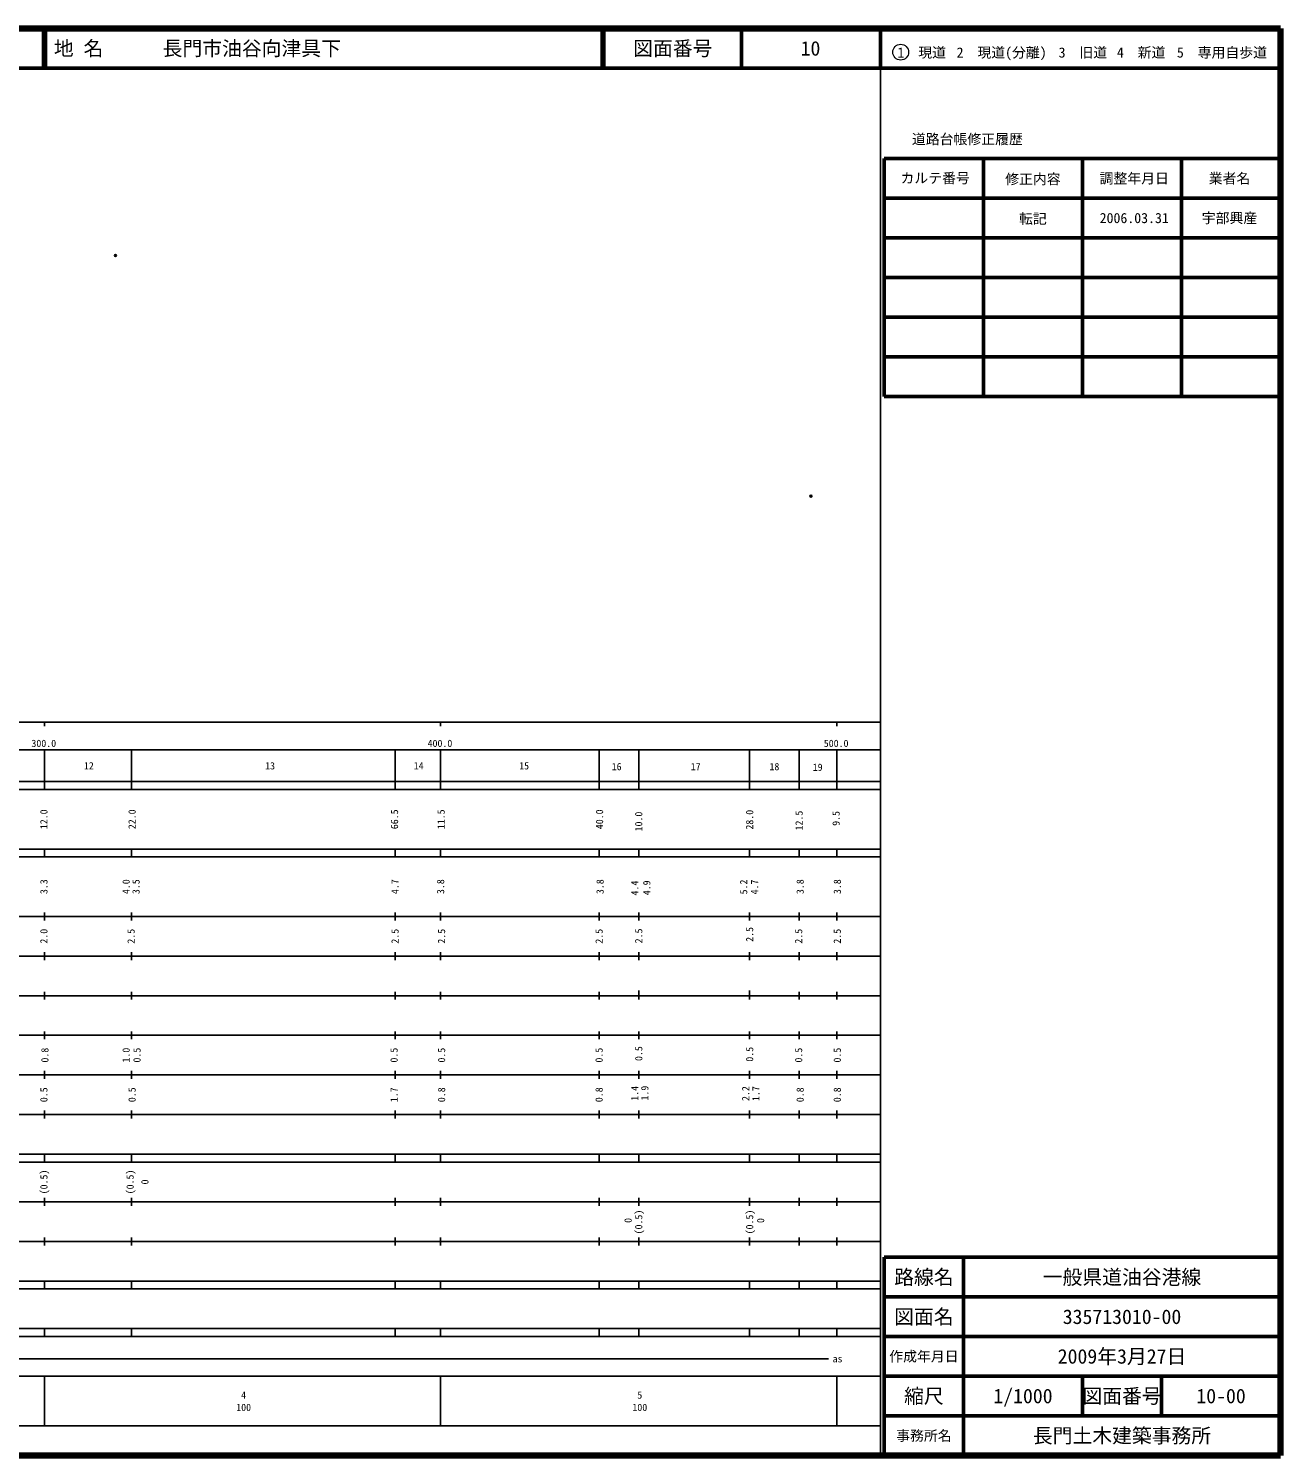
# Model space of a CAD drawing. Units: millimetres on the paper. Extents: x 40 to 680, y 20 to 380.
# Drawn here: x 364 to 680, y 20 to 380 of the extents above; entities that cross this region are included whole.
import ezdxf
from ezdxf.enums import TextEntityAlignment as Align

# ---------------------------------------------------------------- set-up
doc = ezdxf.new("R2010")
doc.units = ezdxf.units.MM
doc.header["$PDMODE"] = 32
doc.header["$PDSIZE"] = 0.5
doc.layers.add('M-OTRS', color=6, linetype='Continuous')
for name, color, linetype, lineweight in [('M-TTL', 2, 'Continuous', 140), ('M-TTL-BAND', 7, 'Continuous', 25), ('M-TTL-FRAM', 2, 'Continuous', 50), ('M-TTL-LINE', 7, 'Continuous', 50), ('M-TTL-TXT', 7, 'Continuous', 13)]:
    doc.layers.add(name, color=color, linetype=linetype, lineweight=lineweight)
doc.styles.add('ＭＳ ゴシック', font='')
doc.styles.get('ＭＳ ゴシック').set_extended_font_data('MS Gothic')

msp = doc.modelspace()

# ---------------------------------------------------------------- linework, layer by layer
at = {"layer": 'M-OTRS'}
for p in [(385.924, 322.74), (561.493, 262.049)]:
    msp.add_point(p, dxfattribs=at)
at = {"layer": 'M-TTL'}
for p, q in [((680, 380), (40, 380)), ((680, 20), (680, 380)), ((40, 20), (680, 20))]:
    msp.add_line(p, q, dxfattribs=at)
at = {"layer": 'M-TTL-BAND'}
for p, q in [((579, 20), (579, 370)), ((40, 205), (579, 205)), ((368, 205), (368, 204)), ((468, 205), (468, 204)), ((568, 205), (568, 204)), ((68, 198), (579, 198)), ((368, 198), (368, 188)), ((390, 198), (390, 188)), ((456.5, 198), (456.5, 188)), ((468, 198), (468, 188)), ((508, 198), (508, 188)), ((518, 198), (518, 190)), ((546, 198), (546, 190)), ((558.5, 198), (558.5, 188)), ((568, 198), (568, 188)), ((40, 190), (579, 190)), ((40, 188), (579, 188)), ((518, 190), (518, 188)), ((546, 190), (546, 188)), ((40, 173), (579, 173)), ((368, 173), (368, 171)), ((390, 173), (390, 171)), ((456.5, 173), (456.5, 171)), ((468, 173), (468, 171)), ((508, 173), (508, 171)), ((518, 173), (518, 171)), ((546, 173), (546, 171)), ((558.5, 173), (558.5, 171)), ((568, 171), (568, 173)), ((40, 171), (579, 171)), ((40, 156), (579, 156)), ((368, 157), (368, 155)), ((390, 157), (390, 155)), ((456.5, 157), (456.5, 155)), ((468, 157), (468, 155)), ((508, 157), (508, 155)), ((518, 157), (518, 156)), ((518, 156), (518, 155)), ((546, 157), (546, 156)), ((546, 156), (546, 155)), ((558.5, 157), (558.5, 155)), ((568, 155), (568, 157)), ((46, 146), (579, 146)), ((368, 147), (368, 145)), ((390, 147), (390, 145)), ((456.5, 147), (456.5, 145)), ((468, 147), (468, 145)), ((508, 147), (508, 145)), ((518, 147), (518, 146)), ((518, 146), (518, 145)), ((546, 147), (546, 146)), ((546, 146), (546, 145)), ((558.5, 147), (558.5, 145)), ((568, 145), (568, 147)), ((368, 137), (368, 135)), ((390, 137), (390, 135)), ((456.5, 137), (456.5, 135)), ((468, 137), (468, 135)), ((508, 137), (508, 135)), ((518, 137.293), (518, 136)), ((546, 137.293), (546, 136)), ((558.5, 137), (558.5, 135)), ((568, 135), (568, 137)), ((52, 136), (579, 136)), ((518, 136), (518, 135)), ((546, 136), (546, 135)), ((46, 126), (579, 126)), ((368, 127), (368, 125)), ((390, 127), (390, 125)), ((456.5, 127), (456.5, 125)), ((468, 127), (468, 125)), ((508, 127), (508, 125)), ((518, 127), (518, 126)), ((518, 126), (518, 125)), ((546, 127), (546, 126)), ((546, 126), (546, 125)), ((558.5, 127), (558.5, 125)), ((568, 125), (568, 127)), ((52, 116), (579, 116)), ((368, 117), (368, 115)), ((390, 117), (390, 115)), ((456.5, 117), (456.5, 115)), ((468, 117), (468, 115)), ((508, 117), (508, 115)), ((518, 117), (518, 116)), ((518, 116), (518, 115)), ((546, 117), (546, 116)), ((546, 116), (546, 115)), ((558.5, 117), (558.5, 115)), ((568, 115), (568, 117)), ((46, 106), (579, 106)), ((368, 107), (368, 105)), ((390, 107), (390, 105)), ((456.5, 107), (456.5, 105)), ((468, 107), (468, 105)), ((508, 107), (508, 105)), ((518, 107), (518, 106)), ((518, 106), (518, 105)), ((546, 107), (546, 106)), ((546, 106), (546, 105)), ((558.5, 107), (558.5, 105)), ((568, 105), (568, 107)), ((40, 96), (579, 96)), ((40, 94), (579, 94)), ((368, 96), (368, 94)), ((390, 96), (390, 94)), ((456.5, 96), (456.5, 94)), ((468, 96), (468, 94)), ((508, 96), (508, 94)), ((518, 96), (518, 94)), ((546, 96), (546, 94)), ((558.5, 96), (558.5, 94)), ((568, 94), (568, 96)), ((49, 84), (579, 84)), ((368, 85), (368, 83)), ((390, 85), (390, 83)), ((456.5, 85), (456.5, 83)), ((468, 85), (468, 83)), ((508, 85), (508, 83)), ((518, 85), (518, 84)), ((518, 84), (518, 83)), ((546, 85), (546, 84)), ((546, 84), (546, 83)), ((558.5, 85), (558.5, 83)), ((568, 83), (568, 85)), ((40, 74), (579, 74)), ((368, 75), (368, 73)), ((390, 75), (390, 73)), ((456.5, 75), (456.5, 73)), ((468, 75), (468, 73)), ((508, 75), (508, 73)), ((518, 75), (518, 74)), ((518, 74), (518, 73)), ((546, 75), (546, 74)), ((546, 74), (546, 73)), ((558.5, 75), (558.5, 73)), ((568, 73), (568, 75)), ((40, 64), (579, 64)), ((40, 62), (579, 62)), ((368, 64), (368, 62)), ((390, 64), (390, 62)), ((456.5, 64), (456.5, 62)), ((468, 64), (468, 62)), ((508, 64), (508, 62)), ((518, 64), (518, 62)), ((546, 64), (546, 62)), ((558.5, 64), (558.5, 62)), ((568, 62), (568, 64)), ((40, 52), (579, 52)), ((368, 52), (368, 50)), ((390, 52), (390, 50)), ((456.5, 52), (456.5, 50)), ((468, 52), (468, 50)), ((508, 52), (508, 50)), ((518, 52), (518, 50)), ((546, 52), (546, 50)), ((558.5, 52), (558.5, 50)), ((568, 50), (568, 52)), ((40, 50), (579, 50)), ((70.805, 44.406), (565.903, 44.406)), ((40, 40), (579, 40)), ((368, 40), (368, 27.5)), ((468, 40), (468, 27.5)), ((568, 40), (568, 27.5)), ((68, 27.5), (579, 27.5))]:
    msp.add_line(p, q, dxfattribs=at)
at = {"layer": 'M-TTL-FRAM'}
for p, q in [((580, 347.197), (580, 287.197)), ((580, 347.197), (680, 347.197)), ((580, 287.197), (680, 287.197)), ((680, 70), (580, 70)), ((580, 70), (580, 20))]:
    msp.add_line(p, q, dxfattribs=at)
at = {"layer": 'M-TTL-LINE'}
for p, q in [((367.75, 380), (367.75, 370)), ((368.25, 380), (368.25, 370)), ((508.747, 380), (508.747, 370)), ((509.247, 380), (509.247, 370)), ((543.997, 380), (543.997, 370)), ((579, 380), (579, 370)), ((40, 370), (680, 370)), ((605, 347.197), (605, 287.197)), ((630, 347.197), (630, 287.197)), ((655, 347.197), (655, 287.197)), ((580, 337.197), (680, 337.197)), ((580, 327.197), (680, 327.197)), ((580, 317.197), (680, 317.197)), ((580, 307.197), (680, 307.197)), ((580, 297.197), (680, 297.197)), ((600, 70), (600, 20)), ((680, 60), (580, 60)), ((680, 50), (580, 50)), ((680, 40), (580, 40)), ((630, 40), (630, 30)), ((650, 40), (650, 30)), ((680, 30), (580, 30))]:
    msp.add_line(p, q, dxfattribs=at)
at = {"layer": 'M-TTL-TXT'}
msp.add_circle((584.147, 374.034), 2, dxfattribs=at)

# ---------------------------------------------------------------- texts
at = {"layer": 'M-TTL-BAND', "style": 'ＭＳ ゴシック'}
for s, p in [('300.0', (367.844, 198.195)), ('400.0', (467.844, 198.195)), ('500.0', (567.844, 198.195))]:
    msp.add_text(s, height=1.833, dxfattribs=at).set_placement(p, align=Align.BOTTOM_CENTER)
for s, p in [('12', (379.216, 194)), ('13', (424.968, 194)), ('14', (462.469, 194)), ('15', (489.095, 194)), ('16', (512.442, 193.794)), ('17', (532.395, 193.794)), ('18', (552.267, 193.794)), ('19', (563.18, 193.631)), ('as', (568.201, 44.406)), ('4', (418.288, 35.238)), ('5', (518.288, 35.238)), ('100', (418.288, 32.131)), ('100', (518.288, 32.131))]:
    msp.add_text(s, height=1.833, dxfattribs=at).set_placement(p, align=Align.MIDDLE_CENTER)
for s, p in [('12.0', (367.86, 180.5)), ('22.0', (390.111, 180.5)), ('66.5', (456.363, 180.5)), ('11.5', (468.114, 180.5)), ('40.0', (508.115, 180.5)), ('10.0', (518, 179.94)), ('28.0', (546, 180.394)), ('12.5', (558.473, 180.184)), ('9.5', (567.806, 180.723)), ('3.3', (367.86, 163.5)), ('4.0', (388.611, 163.5)), ('3.5', (391.111, 163.5)), ('4.7', (456.488, 163.5)), ('3.8', (467.989, 163.5)), ('3.8', (508.24, 163.5)), ('4.4', (517.015, 163.15)), ('4.9', (520.045, 163.211)), ('5.2', (544.488, 163.42)), ('4.7', (547.25, 163.42)), ('3.8', (558.742, 163.5)), ('3.8', (568.117, 163.5)), ('2.0', (367.86, 151)), ('2.5', (389.861, 151)), ('2.5', (456.488, 151)), ('2.5', (468.239, 151)), ('2.5', (507.99, 151)), ('2.5', (518, 151.08)), ('2.5', (546, 151.453)), ('2.5', (558.367, 151)), ('2.5', (568.117, 151)), ('0.8', (368.11, 121)), ('1.0', (388.611, 121)), ('0.5', (391.361, 121)), ('0.5', (456.238, 121)), ('0.5', (468.239, 121)), ('0.5', (507.99, 121)), ('0.5', (518, 121.387)), ('0.5', (546, 121.221)), ('0.5', (558.367, 121)), ('0.5', (568.117, 121)), ('0.5', (367.86, 111)), ('0.5', (390.111, 111)), ('1.7', (456.238, 111)), ('0.8', (468.239, 111)), ('0.8', (507.99, 111)), ('1.4', (516.986, 111.372)), ('1.9', (519.549, 111.417)), ('2.2', (545.003, 111.306)), ('1.7', (547.581, 111.29)), ('0.8', (558.742, 111)), ('0.8', (568.117, 111)), ('(0.5)', (367.86, 89)), ('(0.5)', (389.611, 89)), ('0', (393.361, 89)), ('0', (515.301, 79.296)), ('(0.5)', (518, 78.894)), ('(0.5)', (546, 78.894)), ('0', (548.762, 79.265))]:
    msp.add_text(s, height=1.833, rotation=90, dxfattribs=at).set_placement(p, align=Align.MIDDLE_CENTER)
at = {"layer": 'M-TTL-TXT', "style": 'ＭＳ ゴシック'}
msp.add_text('地 名      長門市油谷向津具下', height=3.666, dxfattribs=at).set_placement((370.38, 375), align=Align.MIDDLE_LEFT)
for s, height, p in [('図面番号', 3.666, (526.622, 375)), ('10', 3.666, (561.372, 375)), ('1\u3000現道', 2.566, (589.448, 373.958)), ('2\u3000現道(分離)', 2.566, (609.619, 373.958)), ('3\u3000旧道', 2.566, (630.121, 373.958)), ('4\u3000新道', 2.566, (644.824, 373.958)), ('5\u3000専用自歩道', 2.566, (665.228, 373.958)), ('道路台帳修正履歴', 2.566, (600.968, 352.113)), ('カルテ番号', 2.566, (592.839, 342.277)), ('修正内容', 2.566, (617.509, 342.023)), ('調整年月日', 2.566, (643.089, 342.197)), ('業者名', 2.566, (667.134, 342.197)), ('転記', 2.566, (617.509, 332.023)), ('2006.03.31', 2.566, (643.089, 332.197)), ('宇部興産', 2.566, (667.134, 332.197)), ('路線名', 3.666, (590, 65)), ('一般県道油谷港線', 3.666, (640, 65)), ('図面名', 3.666, (590, 55)), ('335713010-00', 3.666, (640, 55)), ('2009年3月27日', 3.666, (640, 45)), ('作成年月日', 2.566, (590, 45)), ('縮尺', 3.666, (590, 35)), ('1/1000', 3.666, (615, 35)), ('図面番号', 3.666, (640, 35)), ('10-00', 3.666, (665, 35)), ('事務所名', 2.566, (590, 25)), ('長門土木建築事務所', 3.666, (640, 25))]:
    msp.add_text(s, height=height, dxfattribs=at).set_placement(p, align=Align.MIDDLE_CENTER)

doc.saveas('drawing.dxf')
